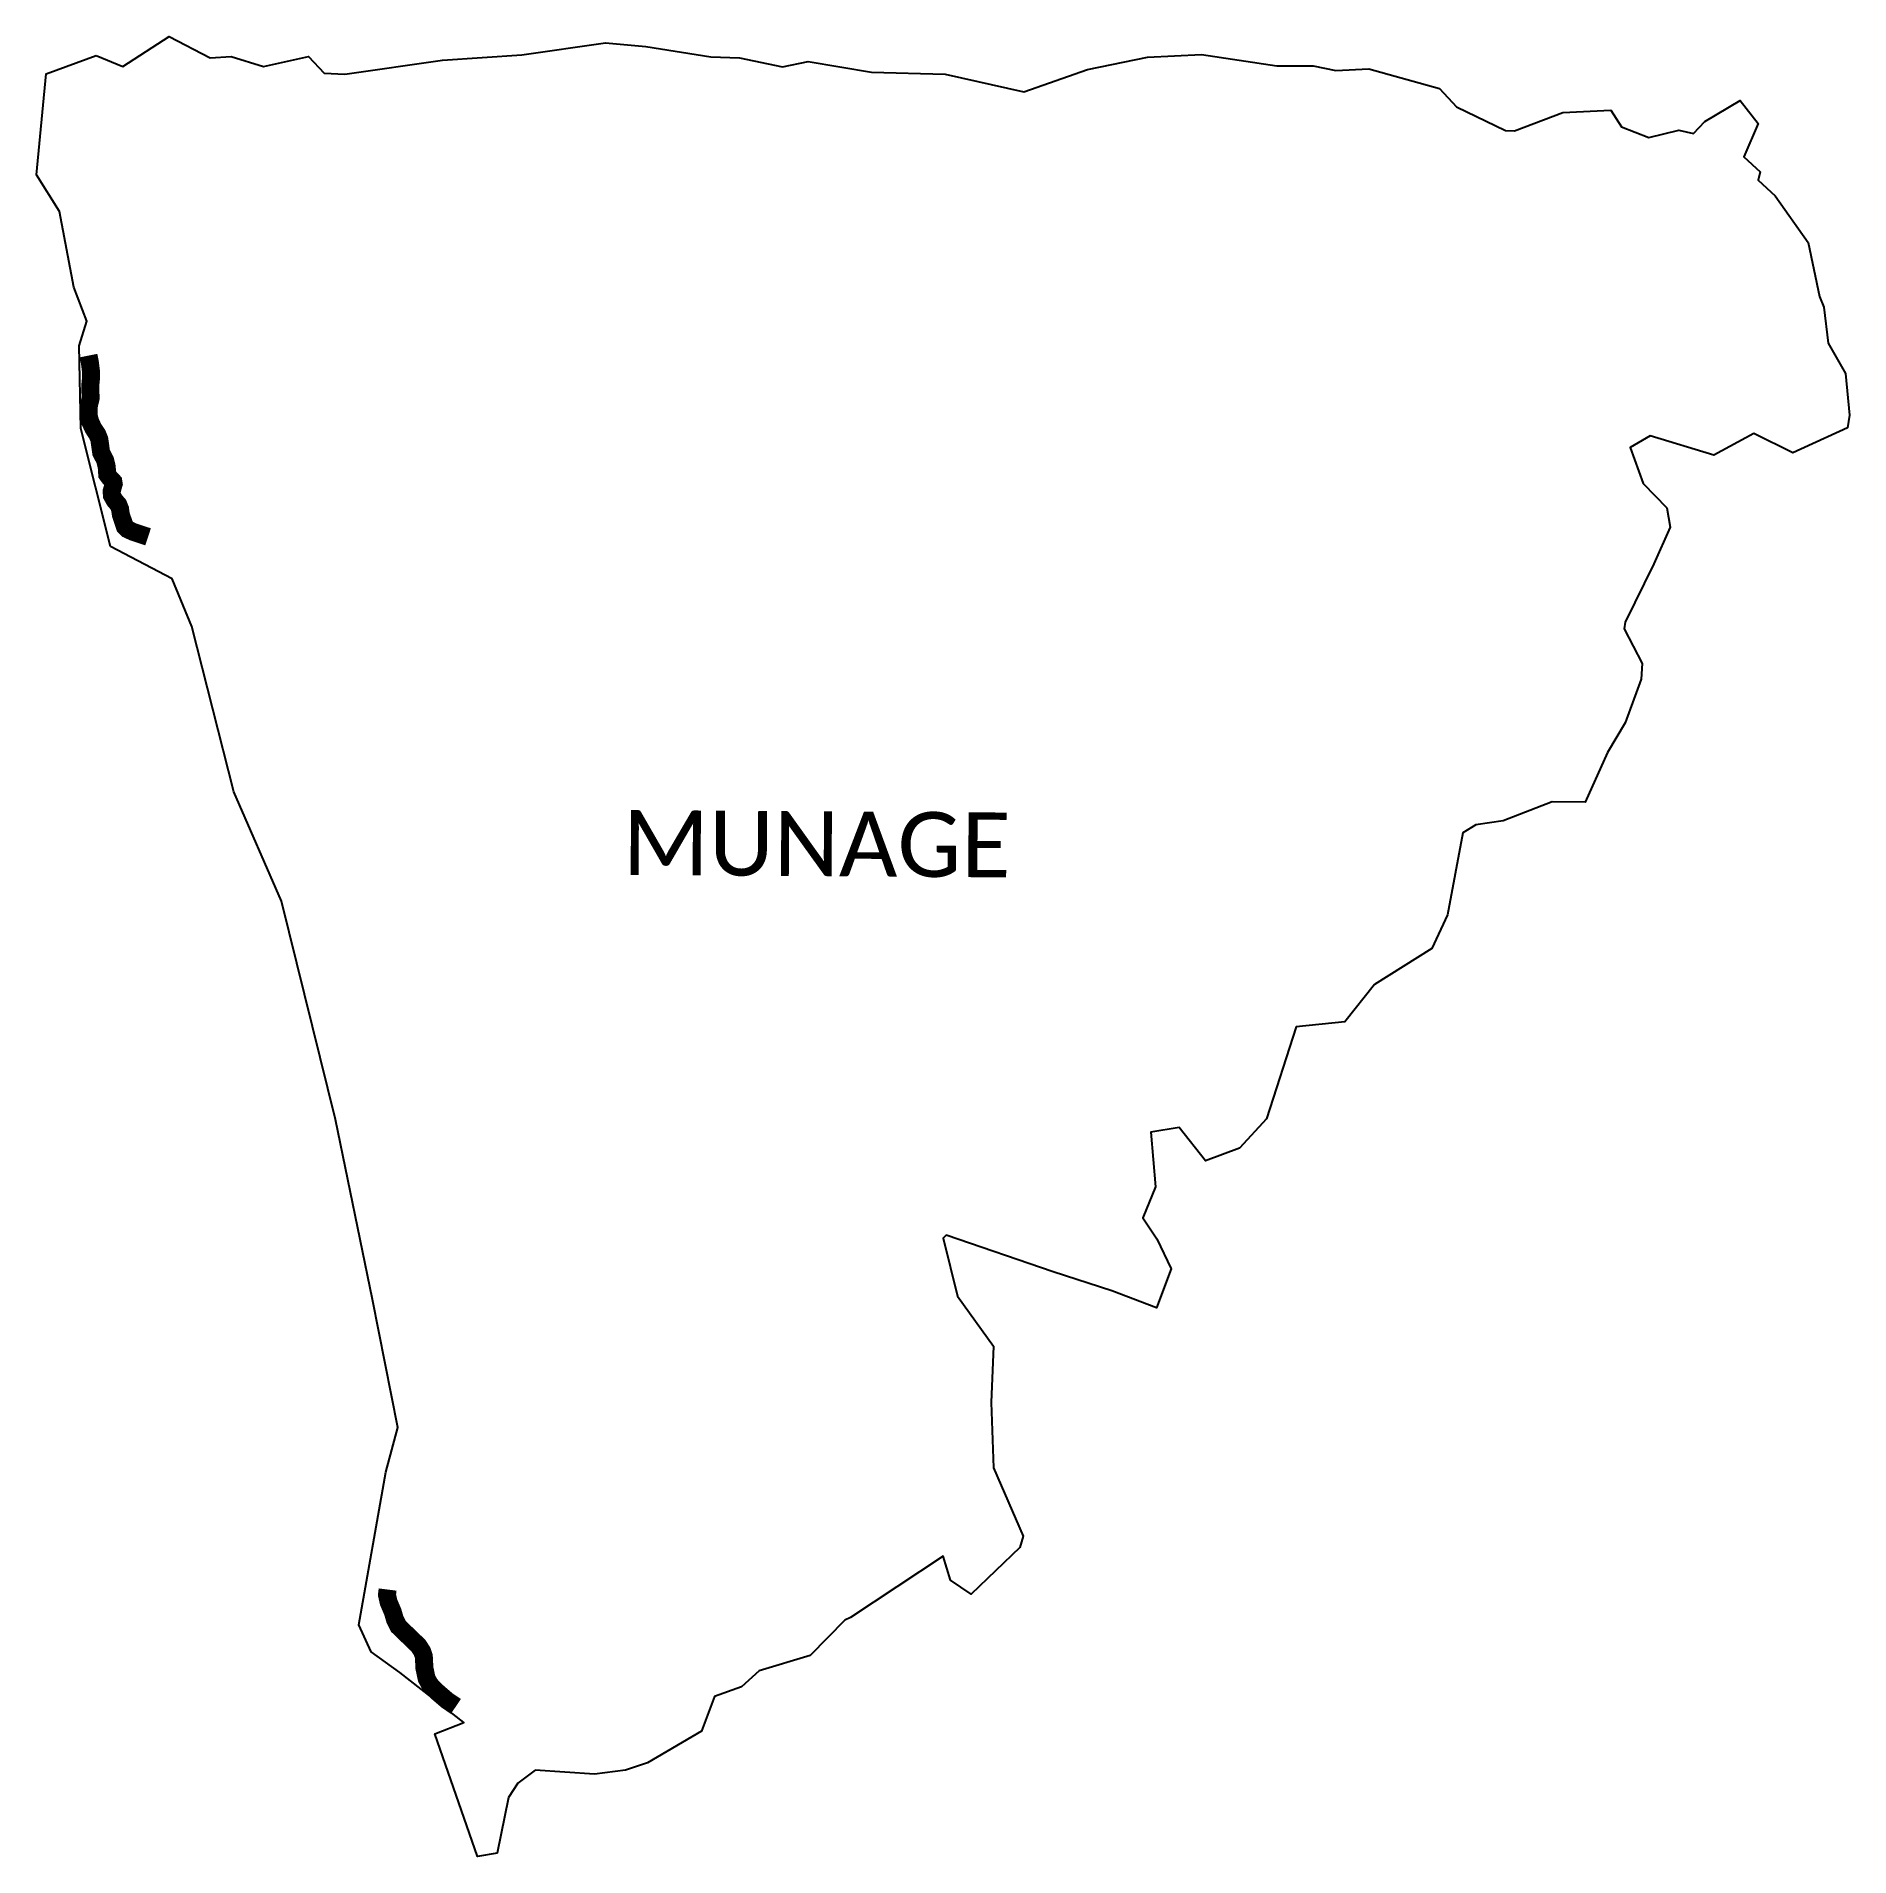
# Model space of a CAD drawing. Header units: metres. Extents: x 330650 to 335694, y 1793047 to 1798110.
import ezdxf

# ---------------------------------------------------------------- set-up
doc = ezdxf.new("R2010")
doc.units = ezdxf.units.M
doc.header["$MEASUREMENT"] = 0
for name, color, linetype in [('UNPROTECTED', 130, 'Continuous'), ('VILLAGE BOUNDRY', 3, 'Continuous'), ('VILLAGE NAME', 250, 'Continuous')]:
    doc.layers.add(name, color=color, linetype=linetype)
doc.styles.get("Standard").update_dxf_attribs({"font": 'arial.ttf'})

msp = doc.modelspace()

# ---------------------------------------------------------------- linework, layer by layer
at = {"layer": 'UNPROTECTED', "const_width": 50, "flags": 128}
for points in [[(330795.3, 1797222.2), (330798.9, 1797204.3), (330802.6, 1797175.2), (330802.4, 1797160.2), (330800, 1797137.2), (330800.8, 1797116.3), (330801.3, 1797104.1), (330798.6, 1797092.6), (330796.3, 1797082.9), (330795.8, 1797071.3), (330795.2, 1797061), (330796.5, 1797052.2), (330799.9, 1797038.9), (330808.3, 1797020.4), (330819.7, 1797003.2), (330825.3, 1796989.5), (330828, 1796970.5), (330830.6, 1796952.2), (330835.3, 1796943.2), (330841.4, 1796931.5), (330845.9, 1796913.1), (330847.4, 1796891.5), (330852.1, 1796884.8), (330864.4, 1796871.5), (330865.4, 1796865.1), (330862.3, 1796854.1), (330859.6, 1796844.5), (330860.5, 1796833), (330867.9, 1796819.7), (330878.1, 1796807.9), (330883.1, 1796795.4), (330885.2, 1796779.8), (330890.2, 1796765), (330896.5, 1796746.4), (330904.1, 1796739), (330920.1, 1796731.6), (330944, 1796723.7), (330961, 1796718.1)], [(331627.3, 1793789.6), (331625.5, 1793775.3), (331630.2, 1793754), (331641.7, 1793727.2), (331647.4, 1793707.3), (331657.7, 1793686.8), (331686.7, 1793658.8), (331712.7, 1793633.8), (331723.1, 1793618), (331728, 1793603.9), (331729.7, 1793571.1), (331735.8, 1793542.3), (331745, 1793525.3), (331762.5, 1793507), (331793, 1793480.8), (331817.2, 1793464.4)]]:
    msp.add_lwpolyline(points, dxfattribs=at)
at = {"layer": 'VILLAGE BOUNDRY'}
msp.add_lwpolyline([(330816.3, 1798057.4), (330890.9, 1798026.7)], dxfattribs=at)
for points in [[(330890.9, 1798026.7, 0), (331019.3, 1798110.2, 0), (331133.9, 1798050.4, 0), (331191.9, 1798053.9, 0), (331282.3, 1798026.8, 0), (331407.1, 1798053.9, 0), (331450.6, 1798008.2, 0), (331508.4, 1798005.6, 0), (331780.1, 1798043.7, 0), (332000.4, 1798059.1, 0), (332233.4, 1798091.9, 0), (332345.3, 1798082.5, 0), (332526.6, 1798053.2, 0), (332606.4, 1798050.7, 0), (332726.1, 1798025.2, 0), (332796.9, 1798040.7, 0), (332973.6, 1798010.5, 0), (333177.8, 1798005.3, 0), (333397.3, 1797956, 0), (333574.2, 1798017.8, 0), (333741.2, 1798052.4, 0), (333891.4, 1798059.5, 0), (334101.2, 1798027.9, 0), (334202, 1798028, 0), (334265, 1798015.1, 0), (334356.4, 1798019.6, 0), (334553.1, 1797965.4, 0), (334600.7, 1797914.1, 0), (334737, 1797848.5, 0), (334762, 1797847.9, 0), (334896.7, 1797898.9, 0), (335030, 1797904.6, 0), (335060, 1797858.7, 0), (335135.5, 1797828.8, 0), (335219, 1797849.6, 0), (335259.7, 1797840.2, 0), (335291.2, 1797873.1, 0), (335389.3, 1797931.6, 0), (335439.7, 1797867.5, 0), (335399.8, 1797775.6, 0), (335445.1, 1797733.1, 0), (335439.3, 1797710.1, 0), (335486.7, 1797666.3, 0), (335579.1, 1797537.3, 0), (335610.5, 1797387, 0), (335622.8, 1797356.9, 0), (335634, 1797256.8, 0), (335682.5, 1797172.1, 0), (335694, 1797056.8, 0)], [(335694, 1797056.8, 0), (335688.2, 1797021.7, 0), (335536.6, 1796951.3, 0), (335427.4, 1797005.6, 0), (335316, 1796945.7, 0), (335139.1, 1796998.7, 0), (335083.8, 1796966.9, 0), (335120.2, 1796866.8, 0), (335185.6, 1796799.1, 0), (335194.6, 1796745.1, 0), (335149.5, 1796642.9, 0), (335069.6, 1796480.5, 0), (335067, 1796461.7, 0), (335117, 1796365.6, 0), (335114.1, 1796322.2, 0), (335069.9, 1796200.5, 0), (335021, 1796118.5, 0), (334958.1, 1795979.6, 0), (334866.9, 1795980.6, 0), (334730.7, 1795927.8, 0), (334654.4, 1795917, 0), (334618, 1795895, 0), (334575.9, 1795666.5, 0), (334532.4, 1795572.7, 0), (334372.9, 1795472.6, 0), (334290.2, 1795369.2, 0), (334155, 1795355.1, 0), (334072.5, 1795099.5, 0), (333997.3, 1795017.5, 0), (333902.6, 1794982.1, 0), (333829.2, 1795074.7, 0), (333750.2, 1795061.5, 0), (333762.9, 1794910.1, 0), (333727.6, 1794823.9, 0), (333767.2, 1794765.3, 0), (333806.7, 1794682.2, 0), (333766.4, 1794573.5, 0), (333642, 1794620.7, 0), (333479, 1794673.6, 0), (333180.7, 1794775.3, 0), (333172.7, 1794766.7, 0), (333212.8, 1794605.6, 0), (333312.3, 1794466.5, 0), (333306.6, 1794309.8, 0), (333312.6, 1794128.3, 0), (333395.4, 1793937.7, 0), (333385.5, 1793906.8, 0), (333250.5, 1793776.9, 0), (333193.1, 1793815.9, 0), (333173, 1793882.7, 0), (332914.7, 1793711.6, 0), (332898.8, 1793704.6, 0), (332802.3, 1793606.1, 0), (332660.8, 1793563.6, 0), (332611.9, 1793519, 0), (332536.2, 1793492.3, 0), (332500.4, 1793395.8, 0), (332350.5, 1793307.1, 0), (332288.7, 1793287.1, 0), (332202.9, 1793276.1, 0), (332037.9, 1793286.8, 0), (331989.9, 1793250.7, 0), (331963.5, 1793210.8, 0), (331931.8, 1793056.1, 0), (331877.4, 1793046.7, 0), (331758.4, 1793388.1, 0), (331839.1, 1793420.2, 0), (331661.6, 1793559.1, 0), (331581.8, 1793616.4, 0), (331547.5, 1793691.9, 0), (331622.6, 1794116, 0), (331656, 1794240.5, 0), (331585, 1794596.3, 0), (331482.6, 1795096.9, 0), (331332.3, 1795704.2, 0), (331199.9, 1796009.1, 0), (331082.3, 1796469, 0), (331028.2, 1796601.4, 0), (330856.6, 1796691.6, 0), (330774.3, 1797019.4, 0), (330769.7, 1797249.3, 0), (330790.6, 1797318.4, 0), (330754.1, 1797412.2, 0), (330714.5, 1797623.4, 0), (330650.4, 1797725.2, 0), (330677.2, 1798005.8, 0), (330816.3, 1798057.4, 0)]]:
    msp.add_polyline3d(points, dxfattribs=at)

# ---------------------------------------------------------------- texts
at = {"layer": 'VILLAGE NAME', "insert": (332281.6, 1795958.2), "char_height": 180.345, "attachment_point": 1, "rotation": 359.6139}
msp.add_mtext_dynamic_manual_height_columns('{\\fCalibri|b0|i0|c0|p34;MUNAGE}', width=1779.605, gutter_width=901.7, heights=[0], dxfattribs=at)

doc.saveas('drawing.dxf')
